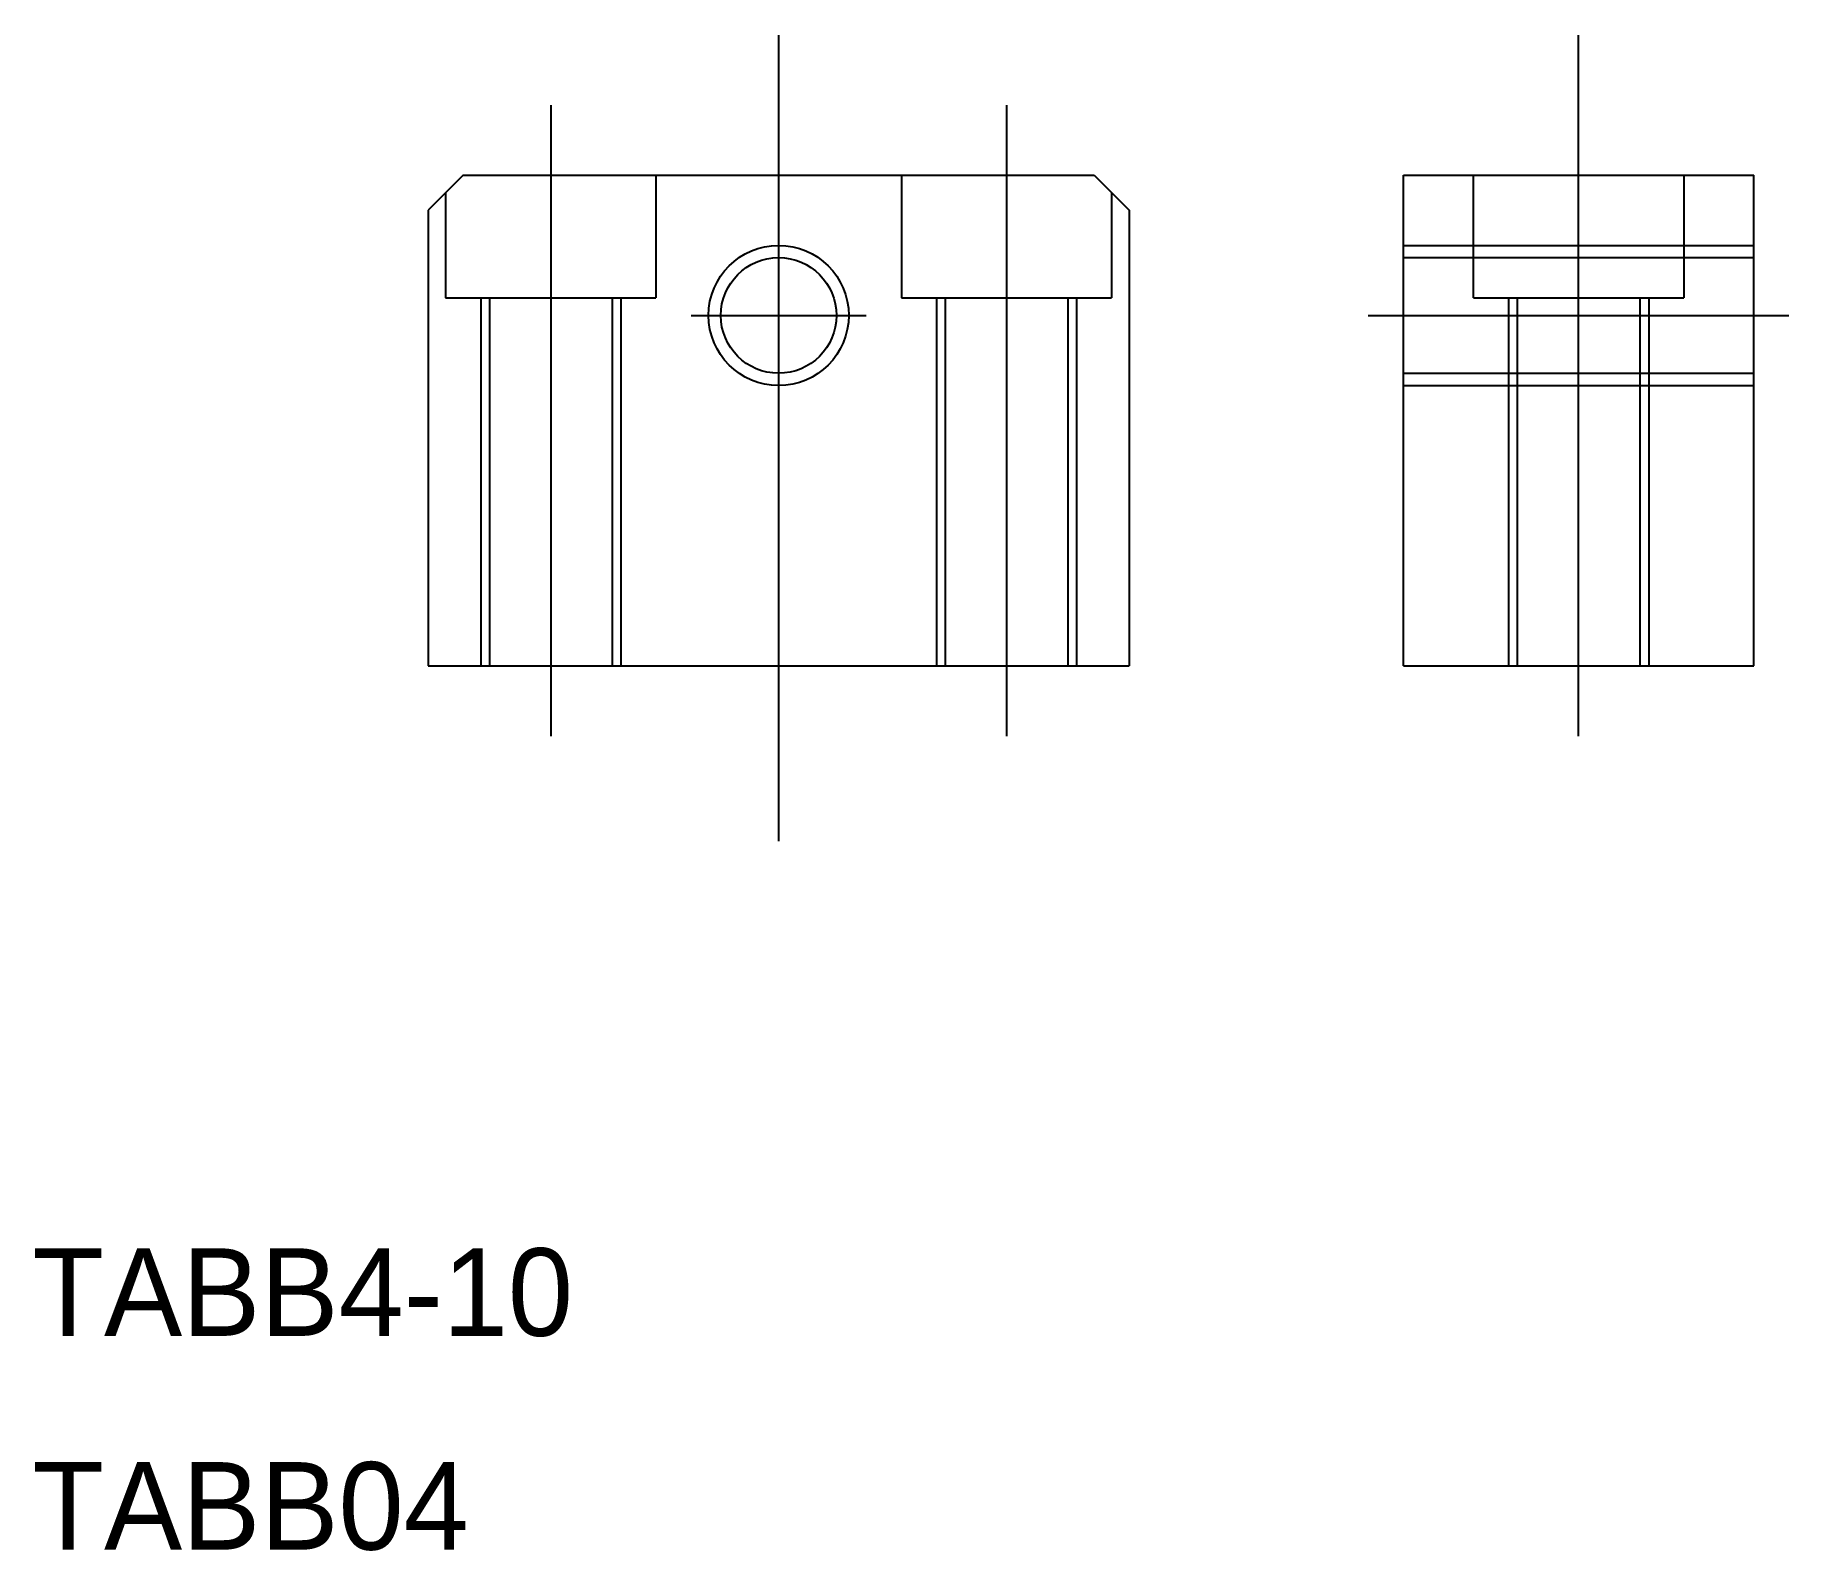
# Model space of a CAD drawing. Extents: x 515.3 to 565.3, y 433.1 to 476.3.
import ezdxf

# ---------------------------------------------------------------- set-up
doc = ezdxf.new("R2010")
doc.units = 0
doc.linetypes.add('CENTER', pattern=[50.8, 31.75, -6.35, 6.35, -6.35])
doc.linetypes.add('DASHED', pattern=[19.05, 12.7, -6.35])
doc.layers.get('0').update_dxf_attribs({"linetype": 'CONTINUOUS'})
doc.layers.add('CENTER', color=1, linetype='CENTER')

msp = doc.modelspace()

# ---------------------------------------------------------------- linework, layer by layer
at = {"color": 7, "linetype": 'CONTINUOUS'}
for p, q in [((527.5, 472.348), (526.5, 471.348)), ((527.5, 472.348), (545.5, 472.348)), ((545.5, 472.348), (546.5, 471.348)), ((554.321, 458.348), (554.321, 472.348)), ((554.321, 472.348), (564.321, 472.348)), ((564.321, 458.348), (564.321, 472.348)), ((526.5, 471.348), (526.5, 458.348)), ((546.5, 471.348), (546.5, 458.348)), ((526.5, 458.348), (546.5, 458.348)), ((554.321, 458.348), (564.321, 458.348))]:
    msp.add_line(p, q, dxfattribs=at)
at = {"color": 3, "linetype": 'DASHED'}
for p, q in [((533, 472.348), (533, 468.848)), ((540, 472.348), (540, 468.848)), ((556.321, 468.848), (556.321, 472.348)), ((562.321, 472.348), (562.321, 468.848)), ((527, 471.848), (527, 468.848)), ((546, 471.848), (546, 468.848)), ((554.321, 470.348), (564.321, 470.348)), ((554.321, 469.998), (564.321, 469.998)), ((527, 468.848), (533, 468.848)), ((528, 468.848), (528, 458.348)), ((528.25, 468.848), (528.25, 458.348)), ((531.75, 468.848), (531.75, 458.348)), ((532, 468.848), (532, 458.348)), ((540, 468.848), (546, 468.848)), ((541, 468.848), (541, 458.348)), ((541.25, 468.848), (541.25, 458.348)), ((544.75, 468.848), (544.75, 458.348)), ((545, 468.848), (545, 458.348)), ((556.321, 468.848), (562.321, 468.848)), ((557.321, 468.848), (557.321, 458.348)), ((557.571, 468.848), (557.571, 458.348)), ((561.071, 468.848), (561.071, 458.348)), ((561.321, 468.848), (561.321, 458.348)), ((554.321, 466.698), (564.321, 466.698)), ((554.321, 466.348), (564.321, 466.348))]:
    msp.add_line(p, q, dxfattribs=at)
at = {"color": 3, "linetype": 'CONTINUOUS'}
msp.add_circle((536.5, 468.348), 2, dxfattribs=at)
at = {"color": 7, "linetype": 'CONTINUOUS'}
msp.add_circle((536.5, 468.348), 1.65, dxfattribs=at)
at = {"layer": 'CENTER', "color": 1, "linetype": 'CENTER'}
for p, q in [((536.5, 476.348), (536.5, 453.348)), ((559.321, 456.348), (559.321, 476.348)), ((530, 474.348), (530, 456.348)), ((543, 474.348), (543, 456.348)), ((534, 468.348), (539, 468.348)), ((553.321, 468.348), (565.321, 468.348))]:
    msp.add_line(p, q, dxfattribs=at)

# ---------------------------------------------------------------- texts
at = {"color": 7, "linetype": 'CONTINUOUS'}
for s, p in [('TABB4-10', (515.213, 439.231)), ('TABB04', (515.213, 433.131))]:
    msp.add_text(s, height=2.5, dxfattribs=at).set_placement(p)

doc.saveas('drawing.dxf')
